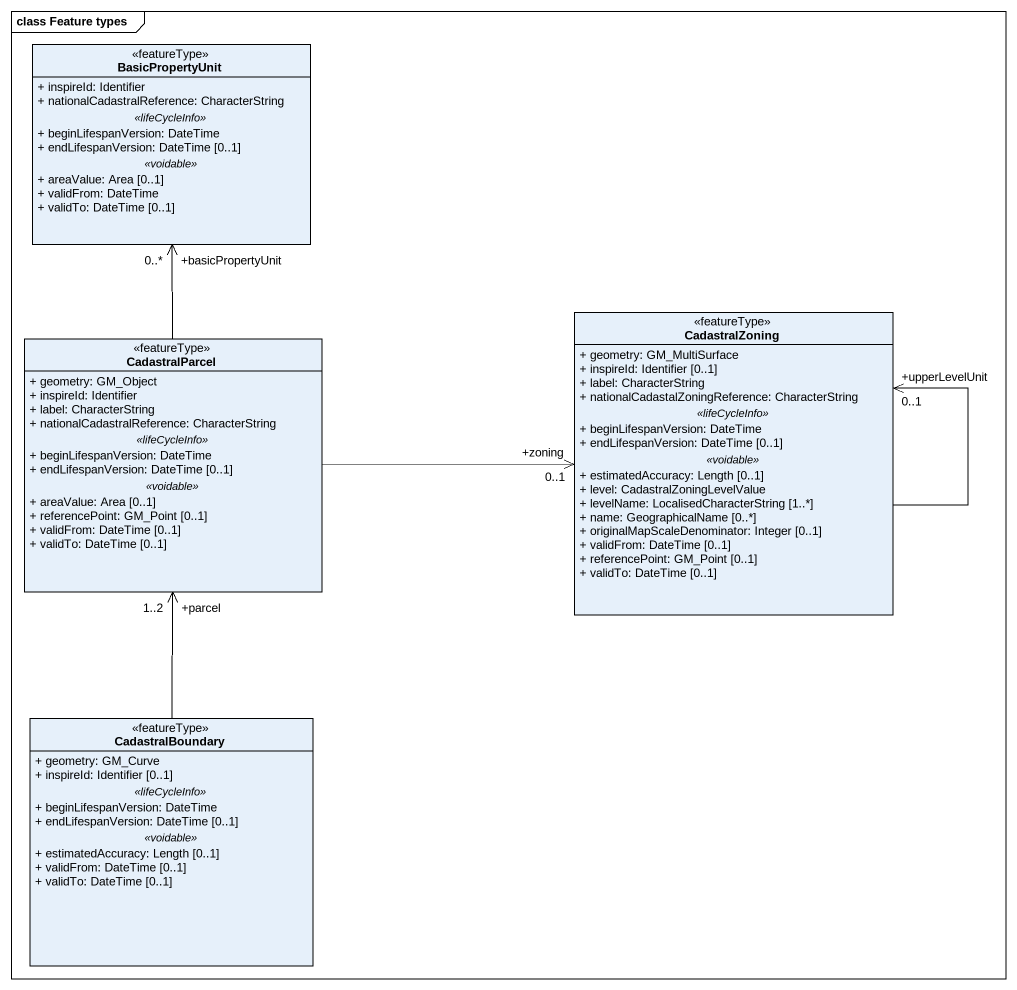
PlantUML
@startuml
mainframe class Feature types
hide circle
hide empty members
skinparam classAttributeIconSize 0
class BasicPropertyUnit <<featureType>> {
  + inspireId: Identifier
  + nationalCadastralReference: CharacterString
  .. <<lifeCycleInfo>> ..
  + beginLifespanVersion: DateTime
  + endLifespanVersion: DateTime [0..1]
  .. <<voidable>> ..
  + areaValue: Area [0..1]
  + validFrom: DateTime
  + validTo: DateTime [0..1]
}
class CadastralZoning <<featureType>> {
  + geometry: GM_MultiSurface
  + inspireId: Identifier [0..1]
  + label: CharacterString
  + nationalCadastalZoningReference: CharacterString
  .. <<lifeCycleInfo>> ..
  + beginLifespanVersion: DateTime
  + endLifespanVersion: DateTime [0..1]
  .. <<voidable>> ..
  + estimatedAccuracy: Length [0..1]
  + level: CadastralZoningLevelValue
  + levelName: LocalisedCharacterString [1..*]
  + name: GeographicalName [0..*]
  + originalMapScaleDenominator: Integer [0..1]
  + validFrom: DateTime [0..1]
  + referencePoint: GM_Point [0..1]
  + validTo: DateTime [0..1]
}
class CadastralParcel <<featureType>> {
  + geometry: GM_Object
  + inspireId: Identifier
  + label: CharacterString
  + nationalCadastralReference: CharacterString
  .. <<lifeCycleInfo>> ..
  + beginLifespanVersion: DateTime
  + endLifespanVersion: DateTime [0..1]
  .. <<voidable>> ..
  + areaValue: Area [0..1]
  + referencePoint: GM_Point [0..1]
  + validFrom: DateTime [0..1]
  + validTo: DateTime [0..1]
}
class CadastralBoundary <<featureType>> {
  + geometry: GM_Curve
  + inspireId: Identifier [0..1]
  .. <<lifeCycleInfo>> ..
  + beginLifespanVersion: DateTime
  + endLifespanVersion: DateTime [0..1]
  .. <<voidable>> ..
  + estimatedAccuracy: Length [0..1]
  + validFrom: DateTime [0..1]
  + validTo: DateTime [0..1]
}
CadastralZoning --> "+upperLevelUnit\n0..1" CadastralZoning
CadastralParcel -up-> "+basicPropertyUnit\n0..*" BasicPropertyUnit
CadastralParcel -right-> "+zoning\n0..1" CadastralZoning
CadastralBoundary -up-> "+parcel\n1..2" CadastralParcel
@enduml
